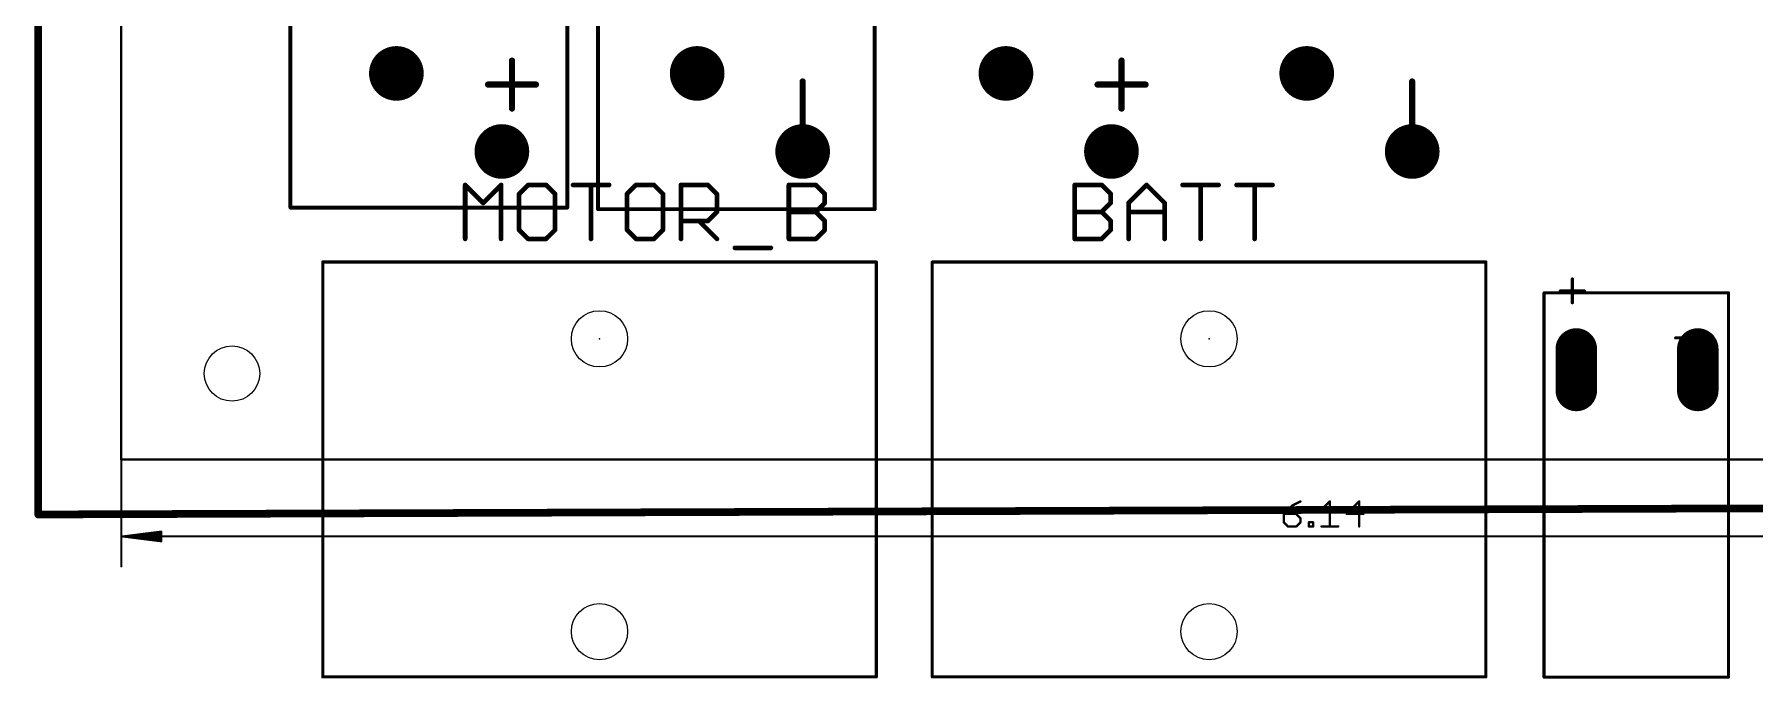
# Model space of a CAD drawing. Extents: x -18 to 155, y -13 to 99.
# Drawn here: x -17.7 to 94.2, y -13.2 to 28.7 of the extents above; entities that cross this region are included whole.
import ezdxf

# ---------------------------------------------------------------- set-up
doc = ezdxf.new("R2010")
doc.units = 0
for name, color, linetype in [('1', 22, 'CONTINUOUS'), ('17', 82, 'CONTINUOUS'), ('20', 253, 'CONTINUOUS'), ('21', 253, 'CONTINUOUS'), ('23', 7, 'CONTINUOUS'), ('51', 253, 'CONTINUOUS')]:
    doc.layers.add(name, color=color, linetype=linetype)

# ---------------------------------------------------------------- blocks, each defined once
blk = doc.blocks.new('LONGP100')
at = {"const_width": 1}
blk.add_lwpolyline([(-0.5, 0), (0.5, 0)], dxfattribs=at)
at = {"const_width": 0.5}
for points in [[(-0.5, 0.25, 1), (-0.5, -0.25)], [(0.5, -0.25, 1), (0.5, 0.25)]]:
    blk.add_lwpolyline(points, format="xyb", dxfattribs=at)
blk = doc.blocks.new('ROUNDP')
at = {"const_width": 0.5}
blk.add_lwpolyline([(0, -0.25, 1), (0, 0.25, 1), (0, -0.25)], format="xyb", dxfattribs=at)

msp = doc.modelspace()

# ---------------------------------------------------------------- linework, layer by layer
at = {"layer": '1'}
for points, const_width in [([(-17.4, -2.57), (-17.4, 98.37)], 0.5), ([(19, 17.3), (19, 57)], 0.254), ([(37, 57), (37, 17.3)], 0.254), ([(-1, 17.4), (-1, 53)], 0.254), ([(17, 53), (17, 17.4)], 0.254), ([(17, 17.4), (-1, 17.4)], 0.254), ([(37, 17.3), (19, 17.3)], 0.254), ([(151.16, -1.97), (-17.4, -2.57)], 0.5)]:
    msp.add_lwpolyline(points, dxfattribs=dict(at, const_width=const_width))
for points, const_width in [([(-1, 17.4635, 1), (-1, 17.3365)], 0.127), ([(-1.0635, 17.4, 1), (-0.9365, 17.4)], 0.127), ([(16.9365, 17.4, 1), (17.0635, 17.4)], 0.127), ([(17, 17.3365, 1), (17, 17.4635)], 0.127), ([(19, 17.3635, 1), (19, 17.2365)], 0.127), ([(18.9365, 17.3, 1), (19.0635, 17.3)], 0.127), ([(36.9365, 17.3, 1), (37.0635, 17.3)], 0.127), ([(37, 17.2365, 1), (37, 17.3635)], 0.127), ([(-17.4004, -2.445, 1), (-17.3996, -2.695)], 0.25), ([(-17.525, -2.57, 1), (-17.275, -2.57)], 0.25)]:
    msp.add_lwpolyline(points, format="xyb", dxfattribs=dict(at, const_width=const_width))
at = {"layer": '20', "const_width": 0.1524}
for points in [[(-12, 1), (-12, 97)], [(144, 1), (-12, 1)]]:
    msp.add_lwpolyline(points, dxfattribs=at)
at = {"layer": '20', "const_width": 0.0762}
for points in [[(-12, 1.0381, 1), (-12, 0.9619)], [(-12.0381, 1, 1), (-11.9619, 1)]]:
    msp.add_lwpolyline(points, format="xyb", dxfattribs=at)
at = {"layer": '20'}
for centre, radius in [((19.1, 8.86), 1.83), ((58.74, 8.86), 1.83), ((-4.8, 6.6), 1.8), ((19.1, -10.19), 1.83), ((58.74, -10.19), 1.83)]:
    msp.add_circle(centre, radius, dxfattribs=at)
at = {"layer": '21'}
for points, const_width in [([(13.408, 23.8456), (13.408, 26.964)], 0.4064), ([(53.048, 23.8456), (53.048, 26.964)], 0.4064), ([(32.308, 22.4856), (32.308, 25.604)], 0.4064), ([(71.948, 22.4856), (71.948, 25.604)], 0.4064), ([(11.8488, 25.4048), (14.9672, 25.4048)], 0.4064), ([(51.4888, 25.4048), (54.6072, 25.4048)], 0.4064), ([(10.3624, 15.3624), (10.3624, 18.8706)], 0.3048), ([(10.3624, 18.8706), (11.5318, 17.7012)], 0.3048), ([(11.5318, 17.7012), (12.7012, 18.8706)], 0.3048), ([(12.7012, 18.8706), (12.7012, 15.3624)], 0.3048), ([(14.4553, 18.8706), (13.8706, 18.2859)], 0.3048), ([(15.6247, 18.8706), (14.4553, 18.8706)], 0.3048), ([(16.2094, 18.2859), (15.6247, 18.8706)], 0.3048), ([(17.3788, 18.8706), (19.7176, 18.8706)], 0.3048), ([(18.5482, 15.3624), (18.5482, 18.8706)], 0.3048), ([(21.4717, 18.8706), (20.887, 18.2859)], 0.3048), ([(22.6411, 18.8706), (21.4717, 18.8706)], 0.3048), ([(23.2258, 18.2859), (22.6411, 18.8706)], 0.3048), ([(24.3952, 15.3624), (24.3952, 18.8706)], 0.3048), ([(24.3952, 18.8706), (26.1493, 18.8706)], 0.3048), ([(26.1493, 18.8706), (26.734, 18.2859)], 0.3048), ([(31.4116, 15.3624), (31.4116, 18.8706)], 0.3048), ([(31.4116, 18.8706), (33.1657, 18.8706)], 0.3048), ([(33.1657, 18.8706), (33.7504, 18.2859)], 0.3048), ([(50.0024, 15.3624), (50.0024, 18.8706)], 0.3048), ([(50.0024, 18.8706), (51.7565, 18.8706)], 0.3048), ([(51.7565, 18.8706), (52.3412, 18.2859)], 0.3048), ([(53.5106, 17.7012), (54.68, 18.8706)], 0.3048), ([(54.68, 18.8706), (55.8494, 17.7012)], 0.3048), ([(57.0188, 18.8706), (59.3576, 18.8706)], 0.3048), ([(58.1882, 15.3624), (58.1882, 18.8706)], 0.3048), ([(60.527, 18.8706), (62.8658, 18.8706)], 0.3048), ([(61.6964, 15.3624), (61.6964, 18.8706)], 0.3048), ([(13.8706, 18.2859), (13.8706, 15.9471)], 0.3048), ([(16.2094, 15.9471), (16.2094, 18.2859)], 0.3048), ([(20.887, 18.2859), (20.887, 15.9471)], 0.3048), ([(23.2258, 15.9471), (23.2258, 18.2859)], 0.3048), ([(26.734, 18.2859), (26.734, 17.1165)], 0.3048), ([(33.7504, 18.2859), (33.7504, 17.7012)], 0.3048), ([(52.3412, 18.2859), (52.3412, 17.7012)], 0.3048), ([(26.734, 17.1165), (26.1493, 16.5318)], 0.3048), ([(31.4116, 17.1165), (33.1657, 17.1165)], 0.3048), ([(33.7504, 17.7012), (33.1657, 17.1165)], 0.3048), ([(33.1657, 17.1165), (33.7504, 16.5318)], 0.3048), ([(50.0024, 17.1165), (51.7565, 17.1165)], 0.3048), ([(52.3412, 17.7012), (51.7565, 17.1165)], 0.3048), ([(51.7565, 17.1165), (52.3412, 16.5318)], 0.3048), ([(53.5106, 15.3624), (53.5106, 17.7012)], 0.3048), ([(53.5106, 17.1165), (55.8494, 17.1165)], 0.3048), ([(55.8494, 17.7012), (55.8494, 15.3624)], 0.3048), ([(13.8706, 15.9471), (14.4553, 15.3624)], 0.3048), ([(15.6247, 15.3624), (16.2094, 15.9471)], 0.3048), ([(20.887, 15.9471), (21.4717, 15.3624)], 0.3048), ([(22.6411, 15.3624), (23.2258, 15.9471)], 0.3048), ([(26.1493, 16.5318), (24.3952, 16.5318)], 0.3048), ([(25.5646, 16.5318), (26.734, 15.3624)], 0.3048), ([(33.7504, 15.9471), (33.1657, 15.3624)], 0.3048), ([(33.7504, 16.5318), (33.7504, 15.9471)], 0.3048), ([(52.3412, 15.9471), (51.7565, 15.3624)], 0.3048), ([(52.3412, 16.5318), (52.3412, 15.9471)], 0.3048), ([(14.4553, 15.3624), (15.6247, 15.3624)], 0.3048), ([(21.4717, 15.3624), (22.6411, 15.3624)], 0.3048), ([(27.9034, 14.7777), (30.2422, 14.7777)], 0.3048), ([(33.1657, 15.3624), (31.4116, 15.3624)], 0.3048), ([(51.7565, 15.3624), (50.0024, 15.3624)], 0.3048), ([(1.1, -13.14), (1.1, 13.86)], 0.2), ([(1.1, 13.86), (37.1, 13.86)], 0.2), ([(37.1, 13.86), (37.1, -13.14)], 0.2), ([(40.74, -13.14), (40.74, 13.86)], 0.2), ([(40.74, 13.86), (76.74, 13.86)], 0.2), ([(76.74, 13.86), (76.74, -13.14)], 0.2), ([(82.3624, 12.7606), (82.3624, 11.2014)], 0.2032), ([(80.52, 11.85), (80.52, -13.15)], 0.2), ([(92.52, 11.85), (80.52, 11.85)], 0.2), ([(81.5828, 11.981), (83.142, 11.981)], 0.2032), ([(92.52, -13.15), (92.52, 11.85)], 0.2), ([(89.0828, 8.9218), (90.642, 8.9218)], 0.2032), ([(37.1, -13.14), (1.1, -13.14)], 0.2), ([(76.74, -13.14), (40.74, -13.14)], 0.2), ([(80.52, -13.15), (92.52, -13.15)], 0.2)]:
    msp.add_lwpolyline(points, dxfattribs=dict(at, const_width=const_width))
for points, const_width in [([(13.5096, 26.964, 1), (13.3064, 26.964)], 0.2032), ([(53.1496, 26.964, 1), (52.9464, 26.964)], 0.2032), ([(32.4096, 25.604, 1), (32.2064, 25.604)], 0.2032), ([(72.0496, 25.604, 1), (71.8464, 25.604)], 0.2032), ([(11.8488, 25.5064, 1), (11.8488, 25.3032)], 0.2032), ([(14.9672, 25.3032, 1), (14.9672, 25.5064)], 0.2032), ([(51.4888, 25.5064, 1), (51.4888, 25.3032)], 0.2032), ([(54.6072, 25.3032, 1), (54.6072, 25.5064)], 0.2032), ([(13.3064, 23.8456, 1), (13.5096, 23.8456)], 0.2032), ([(52.9464, 23.8456, 1), (53.1496, 23.8456)], 0.2032), ([(32.2064, 22.4856, 1), (32.4096, 22.4856)], 0.2032), ([(71.8464, 22.4856, 1), (72.0496, 22.4856)], 0.2032), ([(10.4386, 18.8706, 1), (10.2862, 18.8706)], 0.1524), ([(10.4163, 18.9245, 1), (10.3085, 18.8167)], 0.1524), ([(12.7774, 18.8706, 1), (12.625, 18.8706)], 0.1524), ([(12.7551, 18.8167, 1), (12.6473, 18.9245)], 0.1524), ([(14.4553, 18.9468, 1), (14.4553, 18.7944)], 0.1524), ([(14.5092, 18.8167, 1), (14.4014, 18.9245)], 0.1524), ([(15.6786, 18.9245, 1), (15.5708, 18.8167)], 0.1524), ([(15.6247, 18.7944, 1), (15.6247, 18.9468)], 0.1524), ([(17.3788, 18.9468, 1), (17.3788, 18.7944)], 0.1524), ([(18.6244, 18.8706, 1), (18.472, 18.8706)], 0.1524), ([(19.7176, 18.7944, 1), (19.7176, 18.9468)], 0.1524), ([(21.4717, 18.9468, 1), (21.4717, 18.7944)], 0.1524), ([(21.5256, 18.8167, 1), (21.4178, 18.9245)], 0.1524), ([(22.695, 18.9245, 1), (22.5872, 18.8167)], 0.1524), ([(22.6411, 18.7944, 1), (22.6411, 18.9468)], 0.1524), ([(24.4714, 18.8706, 1), (24.319, 18.8706)], 0.1524), ([(24.3952, 18.9468, 1), (24.3952, 18.7944)], 0.1524), ([(26.2032, 18.9245, 1), (26.0954, 18.8167)], 0.1524), ([(26.1493, 18.7944, 1), (26.1493, 18.9468)], 0.1524), ([(31.4878, 18.8706, 1), (31.3354, 18.8706)], 0.1524), ([(31.4116, 18.9468, 1), (31.4116, 18.7944)], 0.1524), ([(33.2196, 18.9245, 1), (33.1118, 18.8167)], 0.1524), ([(33.1657, 18.7944, 1), (33.1657, 18.9468)], 0.1524), ([(50.0786, 18.8706, 1), (49.9262, 18.8706)], 0.1524), ([(50.0024, 18.9468, 1), (50.0024, 18.7944)], 0.1524), ([(51.8104, 18.9245, 1), (51.7026, 18.8167)], 0.1524), ([(51.7565, 18.7944, 1), (51.7565, 18.9468)], 0.1524), ([(54.7339, 18.9245, 1), (54.6261, 18.8167)], 0.1524), ([(54.7339, 18.8167, 1), (54.6261, 18.9245)], 0.1524), ([(57.0188, 18.9468, 1), (57.0188, 18.7944)], 0.1524), ([(58.2644, 18.8706, 1), (58.112, 18.8706)], 0.1524), ([(59.3576, 18.7944, 1), (59.3576, 18.9468)], 0.1524), ([(60.527, 18.9468, 1), (60.527, 18.7944)], 0.1524), ([(61.7726, 18.8706, 1), (61.6202, 18.8706)], 0.1524), ([(62.8658, 18.7944, 1), (62.8658, 18.9468)], 0.1524), ([(13.9468, 18.2859, 1), (13.7944, 18.2859)], 0.1524), ([(13.8167, 18.3398, 1), (13.9245, 18.232)], 0.1524), ([(16.2856, 18.2859, 1), (16.1332, 18.2859)], 0.1524), ([(16.1555, 18.232, 1), (16.2633, 18.3398)], 0.1524), ([(20.9632, 18.2859, 1), (20.8108, 18.2859)], 0.1524), ([(20.8331, 18.3398, 1), (20.9409, 18.232)], 0.1524), ([(23.302, 18.2859, 1), (23.1496, 18.2859)], 0.1524), ([(23.1719, 18.232, 1), (23.2797, 18.3398)], 0.1524), ([(26.8102, 18.2859, 1), (26.6578, 18.2859)], 0.1524), ([(26.6801, 18.232, 1), (26.7879, 18.3398)], 0.1524), ([(33.8266, 18.2859, 1), (33.6742, 18.2859)], 0.1524), ([(33.6965, 18.232, 1), (33.8043, 18.3398)], 0.1524), ([(52.4174, 18.2859, 1), (52.265, 18.2859)], 0.1524), ([(52.2873, 18.232, 1), (52.3951, 18.3398)], 0.1524), ([(11.4779, 17.7551, 1), (11.5857, 17.6473)], 0.1524), ([(11.4779, 17.6473, 1), (11.5857, 17.7551)], 0.1524), ([(26.6578, 17.1165, 1), (26.8102, 17.1165)], 0.1524), ([(26.7879, 17.0626, 1), (26.6801, 17.1704)], 0.1524), ([(31.4116, 17.1927, 1), (31.4116, 17.0403)], 0.1524), ([(33.2196, 17.1704, 1), (33.1118, 17.0626)], 0.1524), ([(33.1118, 17.1704, 1), (33.2196, 17.0626)], 0.1524), ([(33.1657, 17.0403, 1), (33.1657, 17.1927)], 0.1524), ([(33.6742, 17.7012, 1), (33.8266, 17.7012)], 0.1524), ([(33.8043, 17.6473, 1), (33.6965, 17.7551)], 0.1524), ([(50.0024, 17.1927, 1), (50.0024, 17.0403)], 0.1524), ([(51.8104, 17.1704, 1), (51.7026, 17.0626)], 0.1524), ([(51.7026, 17.1704, 1), (51.8104, 17.0626)], 0.1524), ([(51.7565, 17.0403, 1), (51.7565, 17.1927)], 0.1524), ([(52.265, 17.7012, 1), (52.4174, 17.7012)], 0.1524), ([(52.3951, 17.6473, 1), (52.2873, 17.7551)], 0.1524), ([(53.5868, 17.7012, 1), (53.4344, 17.7012)], 0.1524), ([(53.4567, 17.7551, 1), (53.5645, 17.6473)], 0.1524), ([(53.5106, 17.1927, 1), (53.5106, 17.0403)], 0.1524), ([(55.9256, 17.7012, 1), (55.7732, 17.7012)], 0.1524), ([(55.7955, 17.6473, 1), (55.9033, 17.7551)], 0.1524), ([(55.8494, 17.0403, 1), (55.8494, 17.1927)], 0.1524), ([(13.9245, 16.001, 1), (13.8167, 15.8932)], 0.1524), ([(13.7944, 15.9471, 1), (13.9468, 15.9471)], 0.1524), ([(16.1332, 15.9471, 1), (16.2856, 15.9471)], 0.1524), ([(16.2633, 15.8932, 1), (16.1555, 16.001)], 0.1524), ([(20.9409, 16.001, 1), (20.8331, 15.8932)], 0.1524), ([(20.8108, 15.9471, 1), (20.9632, 15.9471)], 0.1524), ([(23.1496, 15.9471, 1), (23.302, 15.9471)], 0.1524), ([(23.2797, 15.8932, 1), (23.1719, 16.001)], 0.1524), ([(24.3952, 16.608, 1), (24.3952, 16.4556)], 0.1524), ([(25.6185, 16.5857, 1), (25.5107, 16.4779)], 0.1524), ([(26.0954, 16.5857, 1), (26.2032, 16.4779)], 0.1524), ([(26.1493, 16.4556, 1), (26.1493, 16.608)], 0.1524), ([(33.8266, 16.5318, 1), (33.6742, 16.5318)], 0.1524), ([(33.6742, 15.9471, 1), (33.8266, 15.9471)], 0.1524), ([(33.6965, 16.4779, 1), (33.8043, 16.5857)], 0.1524), ([(33.8043, 15.8932, 1), (33.6965, 16.001)], 0.1524), ([(52.4174, 16.5318, 1), (52.265, 16.5318)], 0.1524), ([(52.265, 15.9471, 1), (52.4174, 15.9471)], 0.1524), ([(52.2873, 16.4779, 1), (52.3951, 16.5857)], 0.1524), ([(52.3951, 15.8932, 1), (52.2873, 16.001)], 0.1524), ([(10.2862, 15.3624, 1), (10.4386, 15.3624)], 0.1524), ([(12.625, 15.3624, 1), (12.7774, 15.3624)], 0.1524), ([(14.4553, 15.4386, 1), (14.4553, 15.2862)], 0.1524), ([(14.4014, 15.3085, 1), (14.5092, 15.4163)], 0.1524), ([(15.5708, 15.4163, 1), (15.6786, 15.3085)], 0.1524), ([(15.6247, 15.2862, 1), (15.6247, 15.4386)], 0.1524), ([(18.472, 15.3624, 1), (18.6244, 15.3624)], 0.1524), ([(21.4717, 15.4386, 1), (21.4717, 15.2862)], 0.1524), ([(21.4178, 15.3085, 1), (21.5256, 15.4163)], 0.1524), ([(22.5872, 15.4163, 1), (22.695, 15.3085)], 0.1524), ([(22.6411, 15.2862, 1), (22.6411, 15.4386)], 0.1524), ([(24.319, 15.3624, 1), (24.4714, 15.3624)], 0.1524), ([(26.6801, 15.3085, 1), (26.7879, 15.4163)], 0.1524), ([(27.9034, 14.8539, 1), (27.9034, 14.7015)], 0.1524), ([(30.2422, 14.7015, 1), (30.2422, 14.8539)], 0.1524), ([(31.4116, 15.4386, 1), (31.4116, 15.2862)], 0.1524), ([(31.3354, 15.3624, 1), (31.4878, 15.3624)], 0.1524), ([(33.1118, 15.4163, 1), (33.2196, 15.3085)], 0.1524), ([(33.1657, 15.2862, 1), (33.1657, 15.4386)], 0.1524), ([(50.0024, 15.4386, 1), (50.0024, 15.2862)], 0.1524), ([(49.9262, 15.3624, 1), (50.0786, 15.3624)], 0.1524), ([(51.7026, 15.4163, 1), (51.8104, 15.3085)], 0.1524), ([(51.7565, 15.2862, 1), (51.7565, 15.4386)], 0.1524), ([(53.4344, 15.3624, 1), (53.5868, 15.3624)], 0.1524), ([(55.7732, 15.3624, 1), (55.9256, 15.3624)], 0.1524), ([(58.112, 15.3624, 1), (58.2644, 15.3624)], 0.1524), ([(61.6202, 15.3624, 1), (61.7726, 15.3624)], 0.1524), ([(1.15, 13.86, 1), (1.05, 13.86)], 0.1), ([(1.1, 13.91, 1), (1.1, 13.81)], 0.1), ([(37.15, 13.86, 1), (37.05, 13.86)], 0.1), ([(37.1, 13.81, 1), (37.1, 13.91)], 0.1), ([(40.79, 13.86, 1), (40.69, 13.86)], 0.1), ([(40.74, 13.91, 1), (40.74, 13.81)], 0.1), ([(76.79, 13.86, 1), (76.69, 13.86)], 0.1), ([(76.74, 13.81, 1), (76.74, 13.91)], 0.1), ([(82.4132, 12.7606, 1), (82.3116, 12.7606)], 0.1016), ([(80.57, 11.85, 1), (80.47, 11.85)], 0.1), ([(80.52, 11.9, 1), (80.52, 11.8)], 0.1), ([(81.5828, 12.0318, 1), (81.5828, 11.9302)], 0.1016), ([(82.3116, 11.2014, 1), (82.4132, 11.2014)], 0.1016), ([(83.142, 11.9302, 1), (83.142, 12.0318)], 0.1016), ([(92.57, 11.85, 1), (92.47, 11.85)], 0.1), ([(92.52, 11.8, 1), (92.52, 11.9)], 0.1), ([(89.0828, 8.9726, 1), (89.0828, 8.871)], 0.1016), ([(90.642, 8.871, 1), (90.642, 8.9726)], 0.1016), ([(1.1, -13.09, 1), (1.1, -13.19)], 0.1), ([(1.05, -13.14, 1), (1.15, -13.14)], 0.1), ([(37.05, -13.14, 1), (37.15, -13.14)], 0.1), ([(37.1, -13.19, 1), (37.1, -13.09)], 0.1), ([(40.74, -13.09, 1), (40.74, -13.19)], 0.1), ([(40.69, -13.14, 1), (40.79, -13.14)], 0.1), ([(76.69, -13.14, 1), (76.79, -13.14)], 0.1), ([(76.74, -13.19, 1), (76.74, -13.09)], 0.1), ([(80.52, -13.1, 1), (80.52, -13.2)], 0.1), ([(80.47, -13.15, 1), (80.57, -13.15)], 0.1), ([(92.47, -13.15, 1), (92.57, -13.15)], 0.1), ([(92.52, -13.2, 1), (92.52, -13.1)], 0.1)]:
    msp.add_lwpolyline(points, format="xyb", dxfattribs=dict(at, const_width=const_width))
at = {"layer": '23'}
for p in [(19.1, 8.86), (58.74, 8.86), (90.52, 6.85)]:
    msp.add_point(p, dxfattribs=at)
at = {"layer": '51'}
for points, const_width in [([(-12, 1), (-12, -5.95)], 0.13), ([(64.1371, -1.9935), (63.5948, -2.5358)], 0.1524), ([(64.6795, -1.7223), (64.1371, -1.9935)], 0.1524), ([(66.0505, -2.2646), (66.5929, -1.7223)], 0.1524), ([(66.5929, -1.7223), (66.5929, -3.3493)], 0.1524), ([(68.5012, -1.7223), (67.6877, -2.5358)], 0.1524), ([(68.5012, -3.3493), (68.5012, -1.7223)], 0.1524), ([(63.5948, -2.5358), (63.5948, -3.0781)], 0.1524), ([(64.4083, -2.5358), (63.5948, -2.5358)], 0.1524), ([(63.5948, -3.0781), (63.866, -3.3493)], 0.1524), ([(63.866, -3.3493), (64.4083, -3.3493)], 0.1524), ([(64.6795, -2.807), (64.4083, -2.5358)], 0.1524), ([(64.4083, -3.3493), (64.6795, -3.0781)], 0.1524), ([(64.6795, -3.0781), (64.6795, -2.807)], 0.1524), ([(65.232, -3.3493), (65.232, -3.0781)], 0.1524), ([(65.232, -3.0781), (65.5031, -3.0781)], 0.1524), ([(65.5031, -3.3493), (65.232, -3.3493)], 0.1524), ([(65.5031, -3.0781), (65.5031, -3.3493)], 0.1524), ([(66.0505, -3.3493), (67.1352, -3.3493)], 0.1524), ([(67.6877, -2.5358), (68.7724, -2.5358)], 0.1524), ([(-11.935, -4), (-9.4, -3.6808)], 0.13), ([(-11.935, -4), (-9.4, -3.74)], 0.13), ([(-11.935, -4), (-9.4, -3.87)], 0.13), ([(143.935, -4), (-11.935, -4)], 0.13), ([(-9.4, -4.3192), (-11.935, -4)], 0.13), ([(-9.4, -4.13), (-11.935, -4)], 0.13), ([(-9.4, -4.26), (-11.935, -4)], 0.13), ([(-9.4, -3.6808), (-9.4, -4.3192)], 0.13)]:
    msp.add_lwpolyline(points, dxfattribs=dict(at, const_width=const_width))
for points, const_width in [([(-11.9675, 1, 1), (-12.0325, 1)], 0.065), ([(64.1201, -1.9594, 1), (64.1542, -2.0276)], 0.0762), ([(64.1641, -2.0204, 1), (64.1102, -1.9665)], 0.0762), ([(64.6965, -1.7564, 1), (64.6624, -1.6882)], 0.0762), ([(66.0236, -2.2377, 1), (66.0775, -2.2916)], 0.0762), ([(66.631, -1.7223, 1), (66.5548, -1.7223)], 0.0762), ([(66.6198, -1.7493, 1), (66.5659, -1.6954)], 0.0762), ([(68.5393, -1.7223, 1), (68.4631, -1.7223)], 0.0762), ([(68.5281, -1.7493, 1), (68.4743, -1.6954)], 0.0762), ([(63.6329, -2.5358, 1), (63.5567, -2.5358)], 0.0762), ([(63.5948, -2.4977, 1), (63.5948, -2.5739)], 0.0762), ([(63.6218, -3.0512, 1), (63.5679, -3.1051)], 0.0762), ([(63.5567, -3.0781, 1), (63.6329, -3.0781)], 0.0762), ([(63.5679, -2.5089, 1), (63.6218, -2.5627)], 0.0762), ([(63.866, -3.3112, 1), (63.866, -3.3874)], 0.0762), ([(63.839, -3.3762, 1), (63.8929, -3.3224)], 0.0762), ([(64.4352, -2.5089, 1), (64.3814, -2.5627)], 0.0762), ([(64.3814, -3.3224, 1), (64.4352, -3.3762)], 0.0762), ([(64.4083, -2.5739, 1), (64.4083, -2.4977)], 0.0762), ([(64.4083, -3.3874, 1), (64.4083, -3.3112)], 0.0762), ([(64.7176, -2.807, 1), (64.6414, -2.807)], 0.0762), ([(64.6414, -3.0781, 1), (64.7176, -3.0781)], 0.0762), ([(64.6525, -2.8339, 1), (64.7064, -2.78)], 0.0762), ([(64.7064, -3.1051, 1), (64.6525, -3.0512)], 0.0762), ([(65.2701, -3.0781, 1), (65.1939, -3.0781)], 0.0762), ([(65.232, -3.04, 1), (65.232, -3.1162)], 0.0762), ([(65.232, -3.3112, 1), (65.232, -3.3874)], 0.0762), ([(65.1939, -3.3493, 1), (65.2701, -3.3493)], 0.0762), ([(65.5412, -3.0781, 1), (65.465, -3.0781)], 0.0762), ([(65.465, -3.3493, 1), (65.5412, -3.3493)], 0.0762), ([(65.5031, -3.1162, 1), (65.5031, -3.04)], 0.0762), ([(65.5031, -3.3874, 1), (65.5031, -3.3112)], 0.0762), ([(66.0505, -3.3112, 1), (66.0505, -3.3874)], 0.0762), ([(66.5548, -3.3493, 1), (66.631, -3.3493)], 0.0762), ([(67.1352, -3.3874, 1), (67.1352, -3.3112)], 0.0762), ([(67.6877, -2.4977, 1), (67.6877, -2.5739)], 0.0762), ([(67.6608, -2.5089, 1), (67.7146, -2.5627)], 0.0762), ([(68.4631, -3.3493, 1), (68.5393, -3.3493)], 0.0762), ([(68.7724, -2.5739, 1), (68.7724, -2.4977)], 0.0762), ([(-11.935, -3.9675, 1), (-11.935, -4.0325)], 0.065), ([(-11.9309, -3.9678, 1), (-11.9391, -4.0322)], 0.065), ([(-11.9367, -3.9675, 1), (-11.9333, -4.0325)], 0.065), ([(-11.9333, -3.9675, 1), (-11.9367, -4.0325)], 0.065), ([(-11.9317, -3.9677, 1), (-11.9383, -4.0323)], 0.065), ([(-11.9383, -3.9677, 1), (-11.9317, -4.0323)], 0.065), ([(-11.9391, -3.9678, 1), (-11.9309, -4.0322)], 0.065), ([(-9.3675, -3.6808, 1), (-9.4325, -3.6808)], 0.065), ([(-9.4325, -4.3192, 1), (-9.3675, -4.3192)], 0.065), ([(-9.3959, -3.713, 1), (-9.4041, -3.6485)], 0.065), ([(-9.4041, -4.3515, 1), (-9.3959, -4.287)], 0.065), ([(-9.3967, -3.7723, 1), (-9.4033, -3.7077)], 0.065), ([(-9.4033, -4.2923, 1), (-9.3967, -4.2277)], 0.065), ([(-9.3983, -3.9025, 1), (-9.4017, -3.8375)], 0.065), ([(-9.4017, -4.1625, 1), (-9.3983, -4.0975)], 0.065), ([(-12.0325, -5.95, 1), (-11.9675, -5.95)], 0.065)]:
    msp.add_lwpolyline(points, format="xyb", dxfattribs=dict(at, const_width=const_width))

# ---------------------------------------------------------------- block references
at = {"layer": '17', "xscale": 3.556, "yscale": 3.556}
for p in [(5.89, 26.13), (25.45, 26.13), (45.53, 26.13), (65.09, 26.13), (12.75, 21.05), (32.31, 21.05), (52.39, 21.05), (71.95, 21.05)]:
    msp.add_blockref('ROUNDP', p, dxfattribs=at)
at = {"layer": '17', "xscale": 2.7, "yscale": 2.7, "rotation": 270}
for p in [(82.62, 6.85), (90.52, 6.85)]:
    msp.add_blockref('LONGP100', p, dxfattribs=at)

doc.saveas('drawing.dxf')
